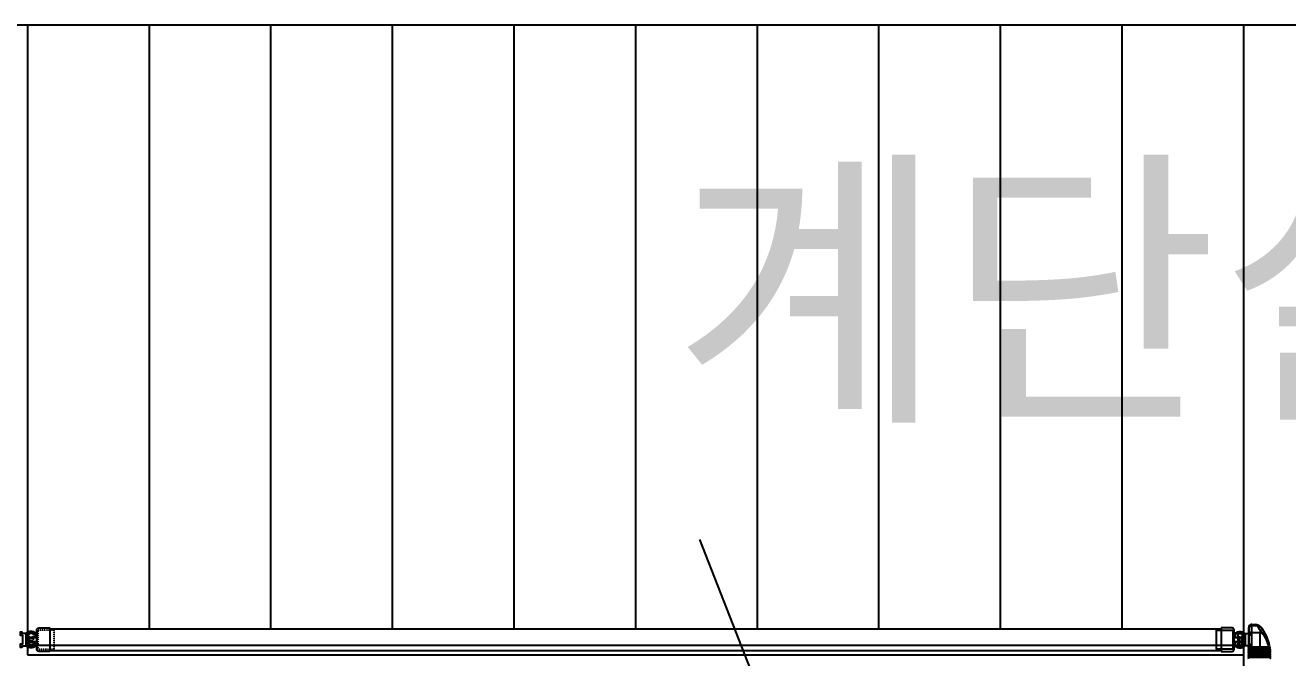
# Model space of a CAD drawing. Header units: millimetres. Extents: x -38475 to 94728, y -31127 to 90245.
# Drawn here: x 29990 to 32897, y 61838 to 63295 of the extents above; entities that cross this region are included whole.
import ezdxf
from ezdxf.enums import TextEntityAlignment as Align

# ---------------------------------------------------------------- set-up
doc = ezdxf.new("R2010")
doc.units = ezdxf.units.MM
doc.linetypes.add('xr_plan$0$AXR-B3F$0$HIDDEN', pattern=[0.375, 0.25, -0.125])
doc.layers.add('e-plan', color=9, linetype='Continuous')
doc.styles.add('USUN', font='malgun_0.ttf')

# ---------------------------------------------------------------- blocks, each defined once
blk = doc.blocks.new('xr_plan$0$AXR-B3F$0$A$C4A476E5C')
at = {"layer": 'e-plan'}
for points in [[(-8.5, 14.5), (22.5, 14.5), (22.5, 5.2), (4.5, 5.2), (4.5, -5.2), (22.5, -5.2), (22.5, -14.5), (-8.5, -14.5), (-8.5, -17), (-12.5, -17), (-12.5, -10.5), (-7.5, -10.5), (-7.5, 0), (-7.5, 10.5), (-12.5, 10.5), (-12.5, 17), (-8.5, 17), (-8.5, 14.5), (-8.5, 17)], [(0, -14.5), (0, 14.5)], [(22.8, 14.5), (1.2, 14.5)], [(4.5, 5), (25.5, 5)], [(22.8, -14.5), (1.2, -14.5)], [(25.5, -5), (4.5, -5)]]:
    blk.add_lwpolyline(points, dxfattribs=at)
for points in [[(22.8, 14.5), (22.8, 14.7, 0.414214), (21.5, 16), (2.5, 16, 0.414214), (1.2, 14.7), (1.2, 14.5)], [(20.2, 16, 0.306902), (19.4, 17.2, 0.108318), (12, 18.5, 0.10812), (4.6, 17.2, 0.306686), (3.8, 16)], [(22.8, -14.5), (22.8, -14.7, -0.414214), (21.5, -16), (2.5, -16, -0.414214), (1.2, -14.7), (1.2, -14.5)], [(20.2, -16, -0.306902), (19.4, -17.2, -0.108318), (12, -18.5, -0.10812), (4.6, -17.2, -0.306686), (3.8, -16)]]:
    blk.add_lwpolyline(points, format="xyb", dxfattribs=at)
at = {"layer": 'e-plan', "linetype": 'xr_plan$0$AXR-B3F$0$HIDDEN', "ltscale": 0.08}
for points in [[(4.5, -5), (2.7, -5), (2.7, 5), (4.5, 5)], [(7, 5.2), (7, 14.5)], [(7, -5), (7, 5)], [(17, 5.2), (17, 14.5)], [(17, -5), (17, 5)], [(7, -14.5), (7, -5.2)], [(17, -14.5), (17, -5.2)]]:
    blk.add_lwpolyline(points, dxfattribs=at)
blk.add_lwpolyline([(7, -5.5), (7.6, -5.5), (7.6, 12.2, -0.414214), (8.9, 13.5), (10.7, 13.5, -0.414214), (12, 12.2), (12, -5.5), (14.3, -5.5), (14.3, 12.2, -0.414214), (15.6, 13.5), (17, 13.5)], format="xyb", dxfattribs=at)
blk = doc.blocks.new('xr_plan$0$AXR-B3F$0$A$C60F43BED')
at = {"layer": 'e-plan'}
blk.add_lwpolyline([(-10.1, 27), (-35.6, 27, 0.414214), (-40.1, 22.5), (-40.1, -22.5, 0.414214), (-35.6, -27), (-10.1, -27)], format="xyb", dxfattribs=at)
at = {"layer": 'e-plan', "linetype": 'xr_plan$0$AXR-B3F$0$HIDDEN', "ltscale": 0.08}
for points in [[(-10.1, -22), (-37.5, -22), (-37.5, 22), (-10.1, 22)], [(-10.1, 22), (0, 22), (0, -22), (-10.1, -22)]]:
    blk.add_lwpolyline(points, dxfattribs=at)
at = {"layer": 'e-plan'}
blk.add_lwpolyline([(-10.1, -27), (-10.1, 27)], dxfattribs=at)
blk = doc.blocks.new('Xref-지하2층')
at = {"layer": 'e-plan', "linetype": 'Continuous'}
for p, q in [((37900, 75200), (32200, 75200)), ((33520, 75200), (33520, 73750)), ((33800, 75200), (33800, 73809.9)), ((34080, 75200), (34080, 73809.9)), ((34360, 75200), (34360, 73809.9)), ((34640, 75200), (34640, 73809.9)), ((34920, 75200), (34920, 73809.9)), ((35200, 75200), (35200, 73809.9)), ((35480, 75200), (35480, 73809.9)), ((35760, 75200), (35760, 73809.9)), ((36040, 75200), (36040, 73809.9)), ((36320, 75200), (36320, 72300)), ((36332.2, 73812.6), (36332.2, 73767.5)), ((36332.4, 73812.4), (36332.2, 73812.6)), ((36339.2, 73819.6), (36339.4, 73819.4)), ((36339.2, 73819.6), (36347.2, 73819.6)), ((36347.2, 73819.4), (36339.4, 73819.4)), ((36351, 73816.6), (36339.4, 73816.6)), ((36320, 73801.2), (36320, 73772.5)), ((36358.3, 73800.5), (36339.5, 73800.5)), ((33520, 73772.5), (36320, 73772.5)), ((33520, 73772.5), (36320, 73772.5)), ((33520, 73750), (36320, 73750)), ((33520, 73750), (36320, 73750))]:
    blk.add_line(p, q, dxfattribs=at)
at = {"layer": 'e-plan'}
blk.add_line((33520, 73801.2), (33520, 73772.5), dxfattribs=at)
for points in [[(35067.6, 74015.4), (35462.7, 73005.2), (35583.1, 73057.5), (35394.6, 72832.6), (35515, 72884.9), (35899.1, 72000)], [(33571.5, 73809.9), (35148, 73809.9)], [(33571.5, 73759.9), (35169.7, 73759.9)]]:
    blk.add_lwpolyline(points, dxfattribs=at)
at = {"layer": 'e-plan', "linetype": 'Continuous'}
for points in [[(35148, 73809.9), (36268.5, 73809.9)], [(36268.5, 73762.9), (36258.4, 73762.9), (36258.4, 73806.9), (36268.5, 73806.9)], [(36268.5, 73811.9), (36268.5, 73757.9)], [(36268.5, 73806.9), (36295.9, 73806.9), (36295.9, 73762.9), (36268.5, 73762.9)], [(36298.5, 73789.9), (36319.5, 73789.9)], [(36301.2, 73799.4), (36322.8, 73799.4)], [(36332.5, 73770.4), (36301.5, 73770.4), (36301.5, 73779.7), (36319.5, 73779.7), (36319.5, 73790.2), (36301.5, 73790.2), (36301.5, 73799.4), (36332.5, 73799.4), (36332.5, 73801.9), (36336.5, 73801.9), (36336.5, 73795.4), (36331.5, 73795.4), (36331.5, 73784.9), (36331.5, 73774.4), (36336.5, 73774.4), (36336.5, 73767.9), (36332.5, 73767.9), (36332.5, 73770.4), (36332.5, 73767.9)], [(36307, 73799.4), (36307, 73790.2)], [(36307, 73789.9), (36307, 73779.9)], [(36317, 73799.4), (36317, 73790.2)], [(36317, 73789.9), (36317, 73779.9)], [(36319.5, 73789.9), (36321.3, 73789.9), (36321.3, 73779.9), (36319.5, 73779.9)], [(36324, 73799.4), (36324, 73770.4)], [(35169.7, 73759.9), (36268.5, 73759.9)], [(36319.5, 73779.9), (36298.5, 73779.9)], [(36301.2, 73770.4), (36322.8, 73770.4)], [(36307, 73779.7), (36307, 73770.4)], [(36317, 73779.7), (36317, 73770.4)]]:
    blk.add_lwpolyline(points, dxfattribs=at)
for points in [[(36268.5, 73757.9), (36294, 73757.9, 0.414214), (36298.5, 73762.4), (36298.5, 73807.4, 0.414214), (36294, 73811.9), (36268.5, 73811.9)], [(36301.2, 73799.4), (36301.2, 73799.6, -0.414214), (36302.5, 73800.9), (36321.5, 73800.9, -0.414214), (36322.8, 73799.6), (36322.8, 73799.4)], [(36303.8, 73800.9, -0.306902), (36304.6, 73802.1, -0.108318), (36312, 73803.4, -0.10812), (36319.4, 73802.1, -0.306686), (36320.2, 73800.9)], [(36317, 73790.4), (36316.4, 73790.4), (36316.4, 73772.7, -0.414214), (36315.1, 73771.4), (36313.3, 73771.4, -0.414214), (36312, 73772.7), (36312, 73790.4), (36309.7, 73790.4), (36309.7, 73772.7, -0.414214), (36308.4, 73771.4), (36307, 73771.4)], [(36301.2, 73770.4), (36301.2, 73770.2, 0.414214), (36302.5, 73768.9), (36321.5, 73768.9, 0.414214), (36322.8, 73770.2), (36322.8, 73770.4)], [(36303.8, 73768.9, 0.306902), (36304.6, 73767.7, 0.108318), (36312, 73766.4, 0.10812), (36319.4, 73767.7, 0.306686), (36320.2, 73768.9)]]:
    blk.add_lwpolyline(points, format="xyb", dxfattribs=at)
for points in [[(36339.2, 73819.6, 0), (36339, 73819.6, 0), (36338.8, 73819.6, 0), (36338.5, 73819.6, 0), (36338.3, 73819.6, 0), (36338.1, 73819.5, 0), (36337.9, 73819.5, 0), (36337.7, 73819.5, 0), (36337.5, 73819.4, 0), (36337.3, 73819.4, 0), (36337, 73819.3, 0), (36336.8, 73819.2, 0), (36336.6, 73819.1, 0), (36336.4, 73819.1, 0), (36336.2, 73819, 0), (36336, 73818.9, 0), (36335.8, 73818.8, 0), (36335.6, 73818.7, 0), (36335.5, 73818.5, 0), (36335.3, 73818.4, 0), (36335.1, 73818.3, 0), (36334.9, 73818.2, 0), (36334.7, 73818, 0), (36334.6, 73817.9, 0), (36334.4, 73817.7, 0), (36334.3, 73817.6, 0), (36334.1, 73817.4, 0), (36334, 73817.3, 0), (36333.8, 73817.1, 0), (36333.7, 73816.9, 0), (36333.5, 73816.7, 0), (36333.4, 73816.6, 0), (36333.3, 73816.4, 0), (36333.2, 73816.2, 0), (36333.1, 73816, 0), (36333, 73815.8, 0), (36332.9, 73815.6, 0), (36332.8, 73815.4, 0), (36332.7, 73815.2, 0), (36332.6, 73815, 0), (36332.5, 73814.8, 0), (36332.5, 73814.6, 0), (36332.4, 73814.4, 0), (36332.4, 73814.2, 0), (36332.3, 73813.9, 0), (36332.3, 73813.7, 0), (36332.3, 73813.5, 0), (36332.2, 73813.3, 0), (36332.2, 73813.1, 0), (36332.2, 73812.8, 0)], [(36339.4, 73816.6, 0), (36339.2, 73816.6, 0), (36339, 73816.6, 0), (36338.8, 73816.6, 0), (36338.6, 73816.5, 0), (36338.3, 73816.5, 0), (36338.1, 73816.5, 0), (36337.9, 73816.5, 0), (36337.7, 73816.4, 0), (36337.5, 73816.4, 0), (36337.3, 73816.3, 0), (36337.1, 73816.3, 0), (36336.9, 73816.2, 0), (36336.7, 73816.2, 0), (36336.5, 73816.1, 0), (36336.3, 73816, 0), (36336.1, 73815.9, 0), (36335.9, 73815.9, 0), (36335.7, 73815.8, 0), (36335.5, 73815.7, 0), (36335.3, 73815.6, 0), (36335.2, 73815.5, 0), (36335, 73815.4, 0), (36334.8, 73815.3, 0), (36334.7, 73815.2, 0), (36334.5, 73815.1, 0), (36334.4, 73815, 0), (36334.2, 73814.9, 0), (36334.1, 73814.7, 0), (36333.9, 73814.6, 0), (36333.8, 73814.5, 0), (36333.7, 73814.4, 0), (36333.5, 73814.2, 0), (36333.4, 73814.1, 0), (36333.3, 73814, 0), (36333.2, 73813.8, 0), (36333.1, 73813.7, 0), (36333, 73813.5, 0), (36332.9, 73813.4, 0), (36332.9, 73813.3, 0), (36332.8, 73813.1, 0), (36332.7, 73813, 0), (36332.7, 73812.8, 0), (36332.6, 73812.7, 0), (36332.6, 73812.5, 0), (36332.5, 73812.3, 0), (36332.5, 73812.2, 0), (36332.5, 73812, 0), (36332.5, 73811.9, 0), (36332.4, 73811.7, 0)], [(36339.4, 73816.6, 0), (36339.4, 73816.7, 0), (36339.4, 73816.8, 0), (36339.4, 73816.9, 0), (36339.4, 73817, 0), (36339.4, 73817.1, 0), (36339.4, 73817.2, 0), (36339.4, 73817.3, 0), (36339.4, 73817.4, 0), (36339.4, 73817.5, 0), (36339.4, 73817.6, 0), (36339.4, 73817.6, 0), (36339.4, 73817.7, 0), (36339.4, 73817.8, 0), (36339.4, 73817.9, 0), (36339.4, 73818, 0), (36339.4, 73818.1, 0), (36339.4, 73818.1, 0), (36339.4, 73818.2, 0), (36339.4, 73818.3, 0), (36339.4, 73818.3, 0), (36339.4, 73818.4, 0), (36339.4, 73818.5, 0), (36339.4, 73818.5, 0), (36339.4, 73818.6, 0), (36339.4, 73818.7, 0), (36339.4, 73818.7, 0), (36339.4, 73818.8, 0), (36339.4, 73818.8, 0), (36339.4, 73818.9, 0), (36339.4, 73818.9, 0), (36339.4, 73819, 0), (36339.4, 73819, 0), (36339.4, 73819.1, 0), (36339.4, 73819.1, 0), (36339.4, 73819.1, 0), (36339.4, 73819.2, 0), (36339.4, 73819.2, 0), (36339.4, 73819.2, 0), (36339.4, 73819.3, 0), (36339.4, 73819.3, 0), (36339.4, 73819.3, 0), (36339.4, 73819.3, 0), (36339.4, 73819.3, 0), (36339.4, 73819.4, 0), (36339.4, 73819.4, 0), (36339.4, 73819.4, 0), (36339.4, 73819.4, 0), (36339.4, 73819.4, 0), (36339.4, 73819.4, 0)], [(36339.5, 73800.5, 0), (36339.5, 73800.9, 0), (36339.5, 73801.2, 0), (36339.5, 73801.6, 0), (36339.5, 73802, 0), (36339.5, 73802.3, 0), (36339.5, 73802.7, 0), (36339.5, 73803, 0), (36339.5, 73803.4, 0), (36339.5, 73803.7, 0), (36339.5, 73804.1, 0), (36339.5, 73804.4, 0), (36339.5, 73804.8, 0), (36339.5, 73805.1, 0), (36339.5, 73805.5, 0), (36339.5, 73805.8, 0), (36339.5, 73806.2, 0), (36339.5, 73806.5, 0), (36339.5, 73806.8, 0), (36339.5, 73807.2, 0), (36339.5, 73807.5, 0), (36339.5, 73807.8, 0), (36339.5, 73808.2, 0), (36339.5, 73808.5, 0), (36339.5, 73808.8, 0), (36339.5, 73809.2, 0), (36339.5, 73809.5, 0), (36339.5, 73809.8, 0), (36339.5, 73810.1, 0), (36339.5, 73810.4, 0), (36339.5, 73810.7, 0), (36339.5, 73811.1, 0), (36339.5, 73811.4, 0), (36339.5, 73811.7, 0), (36339.5, 73812, 0), (36339.5, 73812.3, 0), (36339.5, 73812.6, 0), (36339.5, 73812.9, 0), (36339.5, 73813.2, 0), (36339.5, 73813.5, 0), (36339.5, 73813.8, 0), (36339.5, 73814.1, 0), (36339.5, 73814.4, 0), (36339.5, 73814.6, 0), (36339.5, 73814.9, 0), (36339.4, 73815.2, 0), (36339.4, 73815.5, 0), (36339.4, 73815.8, 0), (36339.4, 73816, 0), (36339.4, 73816.3, 0)], [(36353.8, 73818, 0), (36353.8, 73818, 0), (36353.8, 73818.1, 0), (36353.7, 73818.1, 0), (36353.7, 73818.1, 0), (36353.6, 73818.1, 0), (36353.6, 73818.1, 0), (36353.5, 73818.1, 0), (36353.5, 73818.1, 0), (36353.4, 73818.1, 0), (36353.4, 73818.1, 0), (36353.3, 73818.1, 0), (36353.3, 73818.1, 0), (36353.2, 73818.1, 0), (36353.2, 73818.1, 0), (36353.1, 73818.1, 0), (36353.1, 73818.1, 0), (36353, 73818.1, 0), (36353, 73818, 0), (36352.9, 73818, 0), (36352.8, 73818, 0), (36352.8, 73818, 0), (36352.7, 73818, 0), (36352.7, 73817.9, 0), (36352.6, 73817.9, 0), (36352.6, 73817.9, 0), (36352.5, 73817.8, 0), (36352.4, 73817.8, 0), (36352.4, 73817.8, 0), (36352.3, 73817.7, 0), (36352.3, 73817.7, 0), (36352.2, 73817.7, 0), (36352.1, 73817.6, 0), (36352.1, 73817.6, 0), (36352, 73817.5, 0), (36351.9, 73817.5, 0), (36351.9, 73817.4, 0), (36351.8, 73817.4, 0), (36351.8, 73817.3, 0), (36351.7, 73817.3, 0), (36351.6, 73817.2, 0), (36351.6, 73817.2, 0), (36351.5, 73817.1, 0), (36351.4, 73817, 0), (36351.4, 73817, 0), (36351.3, 73816.9, 0), (36351.3, 73816.9, 0), (36351.2, 73816.8, 0), (36351.1, 73816.7, 0), (36351.1, 73816.6, 0)], [(36360.4, 73812.9, 0), (36360.4, 73813, 0), (36360.3, 73813, 0), (36360.3, 73813.1, 0), (36360.2, 73813.2, 0), (36360.1, 73813.2, 0), (36360.1, 73813.3, 0), (36360, 73813.3, 0), (36359.9, 73813.4, 0), (36359.8, 73813.4, 0), (36359.7, 73813.5, 0), (36359.6, 73813.5, 0), (36359.6, 73813.6, 0), (36359.5, 73813.6, 0), (36359.4, 73813.6, 0), (36359.3, 73813.7, 0), (36359.2, 73813.7, 0), (36359.1, 73813.7, 0), (36359, 73813.7, 0), (36358.9, 73813.8, 0), (36358.7, 73813.8, 0), (36358.6, 73813.8, 0), (36358.5, 73813.8, 0), (36358.4, 73813.8, 0), (36358.3, 73813.8, 0), (36358.2, 73813.8, 0), (36358, 73813.8, 0), (36357.9, 73813.8, 0), (36357.8, 73813.8, 0), (36357.7, 73813.8, 0), (36357.5, 73813.8, 0), (36357.4, 73813.8, 0), (36357.3, 73813.8, 0), (36357.1, 73813.8, 0), (36357, 73813.7, 0), (36356.9, 73813.7, 0), (36356.7, 73813.7, 0), (36356.6, 73813.6, 0), (36356.5, 73813.6, 0), (36356.3, 73813.6, 0), (36356.2, 73813.5, 0), (36356, 73813.5, 0), (36355.9, 73813.5, 0), (36355.8, 73813.4, 0), (36355.6, 73813.4, 0), (36355.5, 73813.3, 0), (36355.3, 73813.2, 0), (36355.2, 73813.2, 0), (36355, 73813.1, 0), (36354.9, 73813.1, 0)], [(36332.4, 73811.6, 0), (36332.4, 73811.6, 0), (36332.4, 73811.6, 0), (36332.4, 73811.7, 0), (36332.4, 73811.7, 0), (36332.4, 73811.7, 0), (36332.4, 73811.7, 0), (36332.4, 73811.8, 0), (36332.4, 73811.8, 0), (36332.4, 73811.8, 0), (36332.4, 73811.9, 0), (36332.4, 73811.9, 0), (36332.4, 73811.9, 0), (36332.4, 73811.9, 0), (36332.4, 73812, 0), (36332.4, 73812, 0), (36332.4, 73812, 0), (36332.4, 73812, 0), (36332.4, 73812, 0), (36332.4, 73812.1, 0), (36332.4, 73812.1, 0), (36332.4, 73812.1, 0), (36332.4, 73812.1, 0), (36332.4, 73812.2, 0), (36332.4, 73812.2, 0), (36332.4, 73812.2, 0), (36332.4, 73812.2, 0), (36332.4, 73812.2, 0), (36332.4, 73812.2, 0), (36332.4, 73812.3, 0), (36332.4, 73812.3, 0), (36332.4, 73812.3, 0), (36332.4, 73812.3, 0), (36332.4, 73812.3, 0), (36332.4, 73812.3, 0), (36332.4, 73812.3, 0), (36332.4, 73812.3, 0), (36332.4, 73812.3, 0), (36332.4, 73812.4, 0), (36332.4, 73812.4, 0), (36332.4, 73812.4, 0), (36332.4, 73812.4, 0), (36332.4, 73812.4, 0), (36332.4, 73812.4, 0), (36332.4, 73812.4, 0), (36332.4, 73812.4, 0), (36332.4, 73812.4, 0), (36332.4, 73812.4, 0), (36332.4, 73812.4, 0), (36332.4, 73812.4, 0)], [(36332.5, 73798.3, 0), (36332.5, 73798.6, 0), (36332.5, 73798.9, 0), (36332.5, 73799.2, 0), (36332.5, 73799.5, 0), (36332.5, 73799.8, 0), (36332.5, 73800.1, 0), (36332.5, 73800.4, 0), (36332.5, 73800.7, 0), (36332.5, 73801, 0), (36332.5, 73801.3, 0), (36332.5, 73801.5, 0), (36332.5, 73801.8, 0), (36332.5, 73802.1, 0), (36332.5, 73802.4, 0), (36332.5, 73802.7, 0), (36332.5, 73803, 0), (36332.5, 73803.2, 0), (36332.5, 73803.5, 0), (36332.5, 73803.8, 0), (36332.5, 73804.1, 0), (36332.5, 73804.4, 0), (36332.5, 73804.6, 0), (36332.5, 73804.9, 0), (36332.5, 73805.2, 0), (36332.5, 73805.4, 0), (36332.5, 73805.7, 0), (36332.5, 73806, 0), (36332.5, 73806.2, 0), (36332.5, 73806.5, 0), (36332.5, 73806.8, 0), (36332.5, 73807, 0), (36332.5, 73807.3, 0), (36332.5, 73807.5, 0), (36332.5, 73807.8, 0), (36332.5, 73808, 0), (36332.5, 73808.3, 0), (36332.5, 73808.5, 0), (36332.5, 73808.8, 0), (36332.5, 73809, 0), (36332.5, 73809.3, 0), (36332.5, 73809.5, 0), (36332.5, 73809.7, 0), (36332.5, 73810, 0), (36332.5, 73810.2, 0), (36332.4, 73810.4, 0), (36332.4, 73810.7, 0), (36332.4, 73810.9, 0), (36332.4, 73811.1, 0), (36332.4, 73811.3, 0)], [(36339.5, 73800.5, 0), (36339.3, 73800.5, 0), (36339.1, 73800.5, 0), (36338.9, 73800.5, 0), (36338.6, 73800.5, 0), (36338.4, 73800.5, 0), (36338.2, 73800.5, 0), (36338, 73800.5, 0), (36337.8, 73800.4, 0), (36337.6, 73800.4, 0), (36337.4, 73800.4, 0), (36337.2, 73800.4, 0), (36336.9, 73800.4, 0), (36336.7, 73800.3, 0), (36336.5, 73800.3, 0), (36336.3, 73800.3, 0), (36336.2, 73800.2, 0), (36336, 73800.2, 0), (36335.8, 73800.2, 0), (36335.6, 73800.1, 0), (36335.4, 73800.1, 0), (36335.2, 73800, 0), (36335.1, 73800, 0), (36334.9, 73800, 0), (36334.7, 73799.9, 0), (36334.6, 73799.9, 0), (36334.4, 73799.8, 0), (36334.3, 73799.8, 0), (36334.1, 73799.7, 0), (36334, 73799.7, 0), (36333.9, 73799.6, 0), (36333.7, 73799.5, 0), (36333.6, 73799.5, 0), (36333.5, 73799.4, 0), (36333.4, 73799.4, 0), (36333.3, 73799.3, 0), (36333.2, 73799.2, 0), (36333.1, 73799.2, 0), (36333, 73799.1, 0), (36332.9, 73799.1, 0), (36332.9, 73799, 0), (36332.8, 73798.9, 0), (36332.7, 73798.9, 0), (36332.7, 73798.8, 0), (36332.6, 73798.7, 0), (36332.6, 73798.7, 0), (36332.6, 73798.6, 0), (36332.5, 73798.5, 0), (36332.5, 73798.4, 0), (36332.5, 73798.4, 0)], [(36332.6, 73767.6, 0), (36332.6, 73768.2, 0), (36332.6, 73768.8, 0), (36332.6, 73769.5, 0), (36332.6, 73770.1, 0), (36332.6, 73770.7, 0), (36332.6, 73771.3, 0), (36332.6, 73772, 0), (36332.6, 73772.6, 0), (36332.6, 73773.2, 0), (36332.6, 73773.8, 0), (36332.6, 73774.4, 0), (36332.6, 73775.1, 0), (36332.6, 73775.7, 0), (36332.6, 73776.3, 0), (36332.6, 73776.9, 0), (36332.6, 73777.6, 0), (36332.6, 73778.2, 0), (36332.6, 73778.8, 0), (36332.6, 73779.4, 0), (36332.6, 73780, 0), (36332.6, 73780.6, 0), (36332.6, 73781.3, 0), (36332.6, 73781.9, 0), (36332.5, 73782.5, 0), (36332.5, 73783.1, 0), (36332.5, 73783.7, 0), (36332.5, 73784.3, 0), (36332.5, 73785, 0), (36332.5, 73785.6, 0), (36332.5, 73786.2, 0), (36332.5, 73786.8, 0), (36332.5, 73787.4, 0), (36332.5, 73788, 0), (36332.5, 73788.6, 0), (36332.5, 73789.2, 0), (36332.5, 73789.9, 0), (36332.5, 73790.5, 0), (36332.5, 73791.1, 0), (36332.5, 73791.7, 0), (36332.5, 73792.3, 0), (36332.5, 73792.9, 0), (36332.5, 73793.5, 0), (36332.5, 73794.1, 0), (36332.5, 73794.7, 0), (36332.5, 73795.3, 0), (36332.5, 73795.9, 0), (36332.5, 73796.5, 0), (36332.5, 73797.1, 0), (36332.5, 73797.7, 0)], [(36339.6, 73767.7, 0), (36339.6, 73768.4, 0), (36339.6, 73769.1, 0), (36339.6, 73769.8, 0), (36339.6, 73770.4, 0), (36339.6, 73771.1, 0), (36339.6, 73771.8, 0), (36339.6, 73772.4, 0), (36339.6, 73773.1, 0), (36339.6, 73773.7, 0), (36339.6, 73774.4, 0), (36339.6, 73775.1, 0), (36339.6, 73775.7, 0), (36339.6, 73776.4, 0), (36339.6, 73777.1, 0), (36339.6, 73777.7, 0), (36339.6, 73778.4, 0), (36339.6, 73779, 0), (36339.6, 73779.7, 0), (36339.6, 73780.4, 0), (36339.6, 73781, 0), (36339.6, 73781.7, 0), (36339.6, 73782.3, 0), (36339.6, 73783, 0), (36339.6, 73783.7, 0), (36339.5, 73784.3, 0), (36339.5, 73785, 0), (36339.5, 73785.6, 0), (36339.5, 73786.3, 0), (36339.5, 73786.9, 0), (36339.5, 73787.6, 0), (36339.5, 73788.2, 0), (36339.5, 73788.9, 0), (36339.5, 73789.6, 0), (36339.5, 73790.2, 0), (36339.5, 73790.9, 0), (36339.5, 73791.5, 0), (36339.5, 73792.2, 0), (36339.5, 73792.8, 0), (36339.5, 73793.4, 0), (36339.5, 73794.1, 0), (36339.5, 73794.7, 0), (36339.5, 73795.4, 0), (36339.5, 73796, 0), (36339.5, 73796.7, 0), (36339.5, 73797.3, 0), (36339.5, 73798, 0), (36339.5, 73798.6, 0), (36339.5, 73799.2, 0), (36339.5, 73799.9, 0)]]:
    blk.add_polyline3d(points, dxfattribs=at)
at = {"layer": 'e-plan', "linetype": 'Continuous', "extrusion": (0.008726, -0.008726, 0.999924)}
blk.add_arc((36337.8, 73812.6, -326.3), 7, 90.0044, 180, dxfattribs=at)
at = {"layer": 'e-plan', "linetype": 'Continuous'}
for centre, radius, start, end in [((36347.2, 73802.6), 17, 37.8193, 90), ((36279.6, 73750.1), 102.6, 9.7897, 37.8193)]:
    blk.add_arc(centre, radius, start, end, dxfattribs=at)
at = {"layer": 'e-plan', "linetype": 'Continuous', "extrusion": (4.05742e-32, 1e-16, -1)}
for centre in [(-36334.2, 73765.6), (-36334.2, 73761.7), (-36334.2, 73757.9), (-36334.2, 73754), (-36334.2, 73750.1), (-36334.2, 73746.3), (-36334.2, 73742.4)]:
    blk.add_arc(centre, 2.75, 315.2805, 44.7195, dxfattribs=at)
at = {"layer": 'e-plan', "linetype": 'Continuous'}
for points in [[(36347.2, 73819.6), (36347.2, 73819.6), (36347.2, 73819.5), (36347.2, 73819.4)], [(36351, 73816.6), (36349.8, 73818.4), (36348.5, 73819.4), (36347.2, 73819.4)], [(36347.2, 73819.4), (36349.5, 73819.4), (36351.7, 73818.9), (36353.8, 73818)], [(36354.8, 73813), (36353.8, 73814.4), (36352.7, 73815.7), (36351, 73816.6)], [(36353.8, 73818), (36356.5, 73816.9), (36358.7, 73815.1), (36360.4, 73812.9)], [(36358.3, 73807.1), (36357.1, 73809.2), (36355.9, 73811.1), (36354.8, 73813)], [(36360.6, 73813.1), (36360.6, 73813), (36360.5, 73812.9), (36360.4, 73812.9)], [(36360.4, 73812.9), (36361.7, 73811.2), (36363, 73809.5), (36364.2, 73807.7)], [(36358.3, 73807.1), (36358.3, 73805), (36358.3, 73802.8), (36358.3, 73800.5)], [(36363.1, 73800.4), (36361.5, 73802.7), (36359.9, 73805), (36358.3, 73807.1)], [(36358.3, 73767.8), (36358.3, 73778.9), (36358.3, 73789.9), (36358.3, 73800.5)], [(36363.1, 73800.4), (36361.5, 73800.5), (36359.8, 73800.5), (36358.3, 73800.5)], [(36364.2, 73807.7), (36365.5, 73805.8), (36366.7, 73803.8), (36367.9, 73801.8)]]:
    blk.add_open_spline(points, degree=3, dxfattribs=at)
for points, knots in [([(36358.3, 73807.1), (36359.6, 73807.8), (36360.9, 73808.2), (36363.1, 73808.4), (36363.8, 73808.2), (36364.2, 73807.7)], [0, 0, 0, 0, 0.5, 0.5, 1, 1, 1, 1]), ([(36363.1, 73800.4), (36364.3, 73801), (36365.5, 73801.5), (36367.2, 73802), (36367.8, 73802), (36367.9, 73801.8)], [0, 0, 0, 0, 0.5, 0.5, 1, 1, 1, 1]), ([(36379.2, 73767.7), (36377.7, 73773.5), (36375.6, 73779.2), (36370.1, 73790.3), (36366.8, 73795.5), (36363.1, 73800.4)], [0, 0, 0, 0, 0.5, 0.5, 1, 1, 1, 1]), ([(36367.9, 73801.8), (36371, 73796.5), (36373.6, 73791), (36377.8, 73779.5), (36379.4, 73773.6), (36380.4, 73767.6)], [0, 0, 0, 0, 0.5, 0.5, 1, 1, 1, 1]), ([(36332.6, 73767.6), (36332.6, 73767.6), (36332.6, 73767.6), (36332.5, 73767.6), (36332.5, 73767.6), (36332.5, 73767.6), (36332.5, 73767.6), (36332.4, 73767.5), (36332.4, 73767.5), (36332.3, 73767.5), (36332.3, 73767.5), (36332.2, 73767.5)], [0, 0, 0, 0, 0.0625, 0.0625, 0.125, 0.125, 0.25, 0.25, 0.5, 0.5, 1, 1, 1, 1]), ([(36332.2, 73763.7), (36332.3, 73763.7), (36332.4, 73763.7), (36332.5, 73763.7), (36332.5, 73763.7), (36332.5, 73763.7), (36333.4, 73763.7), (36336.3, 73763.7), (36339, 73763.7), (36341.8, 73763.7), (36346.8, 73763.7), (36352.4, 73763.7), (36358, 73763.7), (36363.6, 73763.7), (36370.4, 73763.7), (36375.4, 73763.7), (36378.1, 73763.7), (36379.1, 73763.7), (36379.8, 73763.7), (36380.3, 73763.7), (36380.5, 73763.7), (36380.5, 73763.7), (36380.5, 73763.7), (36380.5, 73763.7), (36380.6, 73763.7), (36380.7, 73763.7), (36380.7, 73763.7)], [0, 0, 0, 0, 0.25, 0.28125, 0.296875, 0.3125, 0.34375, 0.375, 0.390625, 0.40625, 0.4375, 0.5, 0.53125, 0.5625, 0.625, 0.6875, 0.703125, 0.71875, 0.726563, 0.734375, 0.75, 0.765625, 0.78125, 0.8125, 0.875, 1, 1, 1, 1]), ([(36332.2, 73759.8), (36332.3, 73759.8), (36332.4, 73759.8), (36332.5, 73759.8), (36332.5, 73759.8), (36332.5, 73759.8), (36333.4, 73759.8), (36336.3, 73759.8), (36339, 73759.8), (36341.8, 73759.8), (36346.8, 73759.8), (36352.4, 73759.8), (36358, 73759.8), (36363.6, 73759.8), (36370.4, 73759.8), (36375.4, 73759.8), (36378.1, 73759.8), (36379.1, 73759.8), (36379.8, 73759.8), (36380.3, 73759.8), (36380.5, 73759.8), (36380.5, 73759.8), (36380.5, 73759.8), (36380.5, 73759.8), (36380.6, 73759.8), (36380.7, 73759.8), (36380.7, 73759.8)], [0, 0, 0, 0, 0.25, 0.28125, 0.296875, 0.3125, 0.34375, 0.375, 0.390625, 0.40625, 0.4375, 0.5, 0.53125, 0.5625, 0.625, 0.6875, 0.703125, 0.71875, 0.726563, 0.734375, 0.75, 0.765625, 0.78125, 0.8125, 0.875, 1, 1, 1, 1]), ([(36332.2, 73755.9), (36332.3, 73755.9), (36332.4, 73755.9), (36332.5, 73755.9), (36332.5, 73755.9), (36332.5, 73755.9), (36333.4, 73755.9), (36336.3, 73755.9), (36339, 73755.9), (36341.8, 73755.9), (36346.8, 73755.9), (36352.4, 73755.9), (36358, 73755.9), (36363.6, 73755.9), (36370.4, 73755.9), (36375.4, 73755.9), (36378.1, 73755.9), (36379.1, 73755.9), (36379.8, 73755.9), (36380.3, 73755.9), (36380.5, 73755.9), (36380.5, 73755.9), (36380.5, 73755.9), (36380.5, 73755.9), (36380.6, 73755.9), (36380.7, 73755.9), (36380.7, 73755.9)], [0, 0, 0, 0, 0.25, 0.28125, 0.296875, 0.3125, 0.34375, 0.375, 0.390625, 0.40625, 0.4375, 0.5, 0.53125, 0.5625, 0.625, 0.6875, 0.703125, 0.71875, 0.726563, 0.734375, 0.75, 0.765625, 0.78125, 0.8125, 0.875, 1, 1, 1, 1]), ([(36332.6, 73767.6), (36332.6, 73767.5), (36333.3, 73767.6), (36335.9, 73767.7), (36337.7, 73767.7), (36339.6, 73767.7)], [0, 0, 0, 0, 0.5, 0.5, 1, 1, 1, 1]), ([(36358.3, 73767.8), (36356.4, 73767.8), (36354.6, 73767.8), (36352.8, 73767.7), (36350.6, 73767.7), (36348.3, 73767.7), (36346.1, 73767.7), (36345, 73767.7), (36343.9, 73767.7), (36342.7, 73767.7), (36341.7, 73767.7), (36340.6, 73767.8), (36339.6, 73767.7)], [0, 0, 0, 0, 0.292513, 0.292513, 0.292513, 0.650866, 0.650866, 0.650866, 0.830042, 0.830042, 0.830042, 1, 1, 1, 1]), ([(36379.2, 73767.7), (36378.1, 73767.7), (36376.7, 73767.7), (36373.7, 73767.7), (36372, 73767.7), (36366.5, 73767.7), (36362.4, 73767.6), (36358.3, 73767.8)], [0, 0, 0, 0, 0.25, 0.25, 0.5, 0.5, 1, 1, 1, 1]), ([(36379.2, 73767.7), (36379.6, 73767.6), (36379.9, 73767.6), (36380.3, 73767.6), (36380.4, 73767.6), (36380.4, 73767.6)], [0, 0, 0, 0, 0.5, 0.5, 1, 1, 1, 1]), ([(36380.7, 73767.6), (36380.7, 73767.6), (36380.7, 73767.6), (36380.7, 73767.6), (36380.6, 73767.6), (36380.5, 73767.6), (36380.5, 73767.6), (36380.4, 73767.6), (36380.4, 73767.6), (36380.4, 73767.6), (36380.4, 73767.6), (36380.4, 73767.6), (36380.4, 73767.6)], [0, 0, 0, 0, 0.162261, 0.162261, 0.162261, 0.811304, 0.811304, 0.811304, 0.966807, 0.966807, 0.966807, 1, 1, 1, 1]), ([(36380.7, 73763.7), (36381, 73763.9), (36381.1, 73764.2), (36381.3, 73764.4), (36381.4, 73764.7), (36381.5, 73765), (36381.5, 73765.3), (36381.6, 73765.6), (36381.5, 73765.9), (36381.5, 73766.2), (36381.4, 73766.5), (36381.3, 73766.8), (36381.1, 73767.1), (36381, 73767.3), (36380.9, 73767.4), (36380.7, 73767.6)], [0, 0, 0, 0, 0.213706, 0.213706, 0.213706, 0.427411, 0.427411, 0.427411, 0.641117, 0.641117, 0.641117, 0.854822, 0.854822, 0.854822, 1, 1, 1, 1]), ([(36380.7, 73763.7), (36381, 73763.5), (36381.1, 73763.2), (36381.3, 73762.9), (36381.4, 73762.6), (36381.5, 73762.3), (36381.5, 73762), (36381.6, 73761.7), (36381.5, 73761.4), (36381.5, 73761.1), (36381.4, 73760.8), (36381.3, 73760.5), (36381.1, 73760.3), (36381, 73760.1), (36380.9, 73759.9), (36380.7, 73759.8)], [0, 0, 0, 0, 0.216293, 0.216293, 0.216293, 0.432586, 0.432586, 0.432586, 0.648879, 0.648879, 0.648879, 0.865171, 0.865171, 0.865171, 1, 1, 1, 1]), ([(36380.7, 73759.8), (36381, 73759.6), (36381.1, 73759.3), (36381.3, 73759), (36381.4, 73758.8), (36381.5, 73758.5), (36381.5, 73758.2), (36381.6, 73757.9), (36381.5, 73757.5), (36381.5, 73757.2), (36381.4, 73756.9), (36381.3, 73756.6), (36381.1, 73756.4), (36381, 73756.2), (36380.9, 73756.1), (36380.7, 73755.9)], [0, 0, 0, 0, 0.216293, 0.216293, 0.216293, 0.432586, 0.432586, 0.432586, 0.648879, 0.648879, 0.648879, 0.865171, 0.865171, 0.865171, 1, 1, 1, 1]), ([(36380.7, 73755.9), (36381, 73755.7), (36381.1, 73755.5), (36381.3, 73755.2), (36381.4, 73754.9), (36381.5, 73754.6), (36381.5, 73754.3), (36381.6, 73754), (36381.5, 73753.7), (36381.5, 73753.4), (36381.4, 73753.1), (36381.3, 73752.8), (36381.1, 73752.5), (36381, 73752.4), (36380.9, 73752.2), (36380.7, 73752.1)], [0, 0, 0, 0, 0.216293, 0.216293, 0.216293, 0.432586, 0.432586, 0.432586, 0.648879, 0.648879, 0.648879, 0.865171, 0.865171, 0.865171, 1, 1, 1, 1]), ([(36332.2, 73752.1), (36332.3, 73752.1), (36332.4, 73752.1), (36332.5, 73752.1), (36332.5, 73752.1), (36332.5, 73752.1), (36333.4, 73752.1), (36336.3, 73752.1), (36339, 73752.1), (36341.8, 73752.1), (36346.8, 73752.1), (36352.4, 73752.1), (36358, 73752.1), (36363.6, 73752.1), (36370.4, 73752.1), (36375.4, 73752.1), (36378.1, 73752.1), (36379.1, 73752.1), (36379.8, 73752.1), (36380.3, 73752.1), (36380.5, 73752.1), (36380.5, 73752.1), (36380.5, 73752.1), (36380.5, 73752.1), (36380.6, 73752.1), (36380.7, 73752.1), (36380.7, 73752.1)], [0, 0, 0, 0, 0.25, 0.28125, 0.296875, 0.3125, 0.34375, 0.375, 0.390625, 0.40625, 0.4375, 0.5, 0.53125, 0.5625, 0.625, 0.6875, 0.703125, 0.71875, 0.726563, 0.734375, 0.75, 0.765625, 0.78125, 0.8125, 0.875, 1, 1, 1, 1]), ([(36332.2, 73748.2), (36332.3, 73748.2), (36332.4, 73748.2), (36332.5, 73748.2), (36332.5, 73748.2), (36332.5, 73748.2), (36333.4, 73748.2), (36336.3, 73748.2), (36339, 73748.2), (36341.8, 73748.2), (36346.8, 73748.2), (36352.4, 73748.2), (36358, 73748.2), (36363.6, 73748.2), (36370.4, 73748.2), (36375.4, 73748.2), (36378.1, 73748.2), (36379.1, 73748.2), (36379.8, 73748.2), (36380.3, 73748.2), (36380.5, 73748.2), (36380.5, 73748.2), (36380.5, 73748.2), (36380.5, 73748.2), (36380.6, 73748.2), (36380.7, 73748.2), (36380.7, 73748.2)], [0, 0, 0, 0, 0.25, 0.28125, 0.296875, 0.3125, 0.34375, 0.375, 0.390625, 0.40625, 0.4375, 0.5, 0.53125, 0.5625, 0.625, 0.6875, 0.703125, 0.71875, 0.726563, 0.734375, 0.75, 0.765625, 0.78125, 0.8125, 0.875, 1, 1, 1, 1]), ([(36332.2, 73744.3), (36332.3, 73744.3), (36332.4, 73744.3), (36332.5, 73744.3), (36332.5, 73744.3), (36332.5, 73744.3), (36333.4, 73744.3), (36336.3, 73744.3), (36339, 73744.3), (36341.8, 73744.3), (36346.8, 73744.3), (36352.4, 73744.3), (36358, 73744.3), (36363.6, 73744.3), (36370.4, 73744.3), (36375.4, 73744.3), (36378.1, 73744.3), (36379.1, 73744.3), (36379.8, 73744.3), (36380.3, 73744.3), (36380.5, 73744.3), (36380.5, 73744.3), (36380.5, 73744.3), (36380.5, 73744.3), (36380.6, 73744.3), (36380.7, 73744.3), (36380.7, 73744.3)], [0, 0, 0, 0, 0.25, 0.28125, 0.296875, 0.3125, 0.34375, 0.375, 0.390625, 0.40625, 0.4375, 0.5, 0.53125, 0.5625, 0.625, 0.6875, 0.703125, 0.71875, 0.726563, 0.734375, 0.75, 0.765625, 0.78125, 0.8125, 0.875, 1, 1, 1, 1]), ([(36380.7, 73752.1), (36381, 73751.8), (36381.1, 73751.6), (36381.3, 73751.3), (36381.4, 73751), (36381.5, 73750.7), (36381.5, 73750.4), (36381.6, 73750.1), (36381.5, 73749.8), (36381.5, 73749.5), (36381.4, 73749.2), (36381.3, 73748.9), (36381.1, 73748.6), (36381, 73748.5), (36380.9, 73748.3), (36380.7, 73748.2)], [0, 0, 0, 0, 0.216293, 0.216293, 0.216293, 0.432586, 0.432586, 0.432586, 0.648879, 0.648879, 0.648879, 0.865171, 0.865171, 0.865171, 1, 1, 1, 1]), ([(36380.7, 73748.2), (36381, 73748), (36381.1, 73747.7), (36381.3, 73747.4), (36381.4, 73747.2), (36381.5, 73746.9), (36381.5, 73746.5), (36381.6, 73746.2), (36381.5, 73745.9), (36381.5, 73745.6), (36381.4, 73745.3), (36381.3, 73745), (36381.1, 73744.8), (36381, 73744.6), (36380.9, 73744.5), (36380.7, 73744.3)], [0, 0, 0, 0, 0.216293, 0.216293, 0.216293, 0.432586, 0.432586, 0.432586, 0.648879, 0.648879, 0.648879, 0.865171, 0.865171, 0.865171, 1, 1, 1, 1]), ([(36380.7, 73744.3), (36381, 73744.1), (36381.1, 73743.8), (36381.3, 73743.6), (36381.4, 73743.3), (36381.5, 73743), (36381.5, 73742.7), (36381.6, 73742.4), (36381.5, 73742.1), (36381.5, 73741.8), (36381.4, 73741.5), (36381.3, 73741.2), (36381.1, 73740.9), (36381, 73740.7), (36380.9, 73740.6), (36380.7, 73740.5)], [0, 0, 0, 0, 0.216293, 0.216293, 0.216293, 0.432586, 0.432586, 0.432586, 0.648879, 0.648879, 0.648879, 0.865171, 0.865171, 0.865171, 1, 1, 1, 1])]:
    blk.add_open_spline(points, degree=3, knots=knots, dxfattribs=at)
at = {"layer": 'e-plan', "xscale": -1, "rotation": 180}
for name, p in [('xr_plan$0$AXR-B3F$0$A$C4A476E5C', (33516, 73784.9)), ('xr_plan$0$AXR-B3F$0$A$C60F43BED', (33581.6, 73784.9))]:
    blk.add_blockref(name, p, dxfattribs=at)
at = {"layer": 'e-plan', "style": 'USUN'}
blk.add_text('계단실#6', height=500, dxfattribs=at).set_placement((36344.7, 74588.1), align=Align.MIDDLE_CENTER)
blk = doc.blocks.new('A$C61602750')
at = {"layer": 'e-plan'}
blk.add_blockref('Xref-지하2층', (-3525, -11905), dxfattribs=at)

msp = doc.modelspace()

# ---------------------------------------------------------------- block references
at = {"layer": 'e-plan'}
msp.add_blockref('A$C61602750', (0, 0), dxfattribs=at)

doc.saveas('drawing.dxf')
